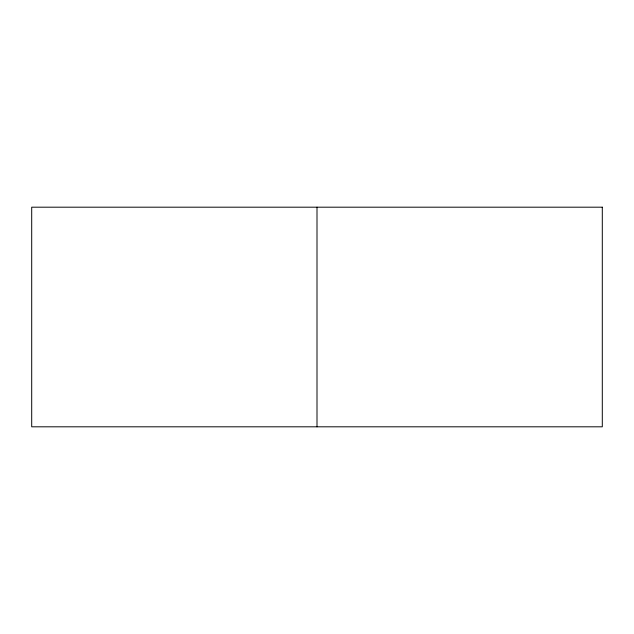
<?xml version="1.0" encoding="UTF-8"?>
<svg xmlns="http://www.w3.org/2000/svg" width="634" height="634" viewBox="0 0 634 634"><rect width="100%" height="100%" fill="white"/><g stroke="black" fill="none" stroke-linecap="round" stroke-linejoin="round"><path stroke-width="0.95" d="M317 207.191L317 426.809M602.3 207.191L31.7 207.191L31.7 426.809L602.3 426.809L602.3 207.191"/></g></svg>
